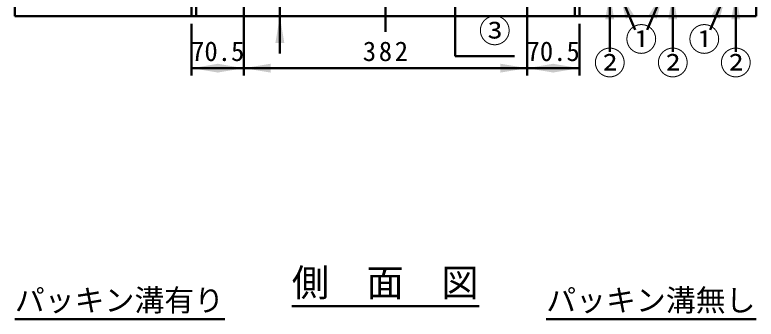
# Model space of a CAD drawing. Units: millimetres, scale not verified. Extents: x 100 to 4105, y 100 to 2870.
# Drawn here: x 2014 to 3014, y 1609 to 2019 of the extents above; entities that cross this region are included whole.
import ezdxf
from ezdxf.enums import TextEntityAlignment as Align

# ---------------------------------------------------------------- set-up
doc = ezdxf.new("R2010")
doc.units = ezdxf.units.MM
doc.header["$LTSCALE"] = 5
doc.linetypes.add('USER2', pattern=[13.4, 10, -1.2, 1, -1.2])
doc.layers.add('V-nasSTD', color=7, linetype='Continuous', lineweight=35)
doc.styles.add('ＭＳ ゴシック', font='')
doc.styles.get('ＭＳ ゴシック').set_extended_font_data('MS Gothic')

msp = doc.modelspace()

# ---------------------------------------------------------------- hatches: boundary and pattern name
at = {"layer": 'V-nasSTD'}
for points in [[(2822.606, 2013.505), (2816.606, 2049.505), (2810.606, 2013.505)], [(2843.765, 2016.406), (2838.249, 2014.046), (2829.606, 2049.505), (2849.282, 2018.766)], [(2874.446, 2016.406), (2879.962, 2014.046), (2888.606, 2049.505), (2868.929, 2018.766)], [(2907.606, 2013.505), (2901.606, 2049.505), (2895.606, 2013.505)], [(2959.446, 2016.406), (2964.962, 2014.046), (2973.606, 2049.505), (2953.929, 2018.766)], [(2992.606, 2013.505), (2986.606, 2049.505), (2980.606, 2013.505)], [(2365.606, 1981.505), (2371.606, 2017.505), (2377.606, 1981.505)], [(2288.606, 1953.505), (2252.606, 1947.505), (2288.606, 1941.505)], [(2287.106, 1941.505), (2323.106, 1947.505), (2287.106, 1953.505)], [(2359.106, 1953.505), (2323.106, 1947.505), (2359.106, 1941.505)], [(2669.106, 1941.505), (2705.106, 1947.505), (2669.106, 1953.505)], [(2741.106, 1953.505), (2705.106, 1947.505), (2741.106, 1941.505)], [(2739.606, 1941.505), (2775.606, 1947.505), (2739.606, 1953.505)]]:
    msp.add_hatch(color=256, dxfattribs=at).paths.add_polyline_path(points)

# ---------------------------------------------------------------- linework, layer by layer
at = {"layer": 'V-nasSTD', "linetype": 'USER2', "lineweight": 50}
msp.add_line((2514.106, 2582.505), (2514.106, 1992.505), dxfattribs=at)
at = {"layer": 'V-nasSTD', "lineweight": 50}
for p, q in [((2014.106, 2557.505), (2014.106, 2017.505)), ((3014.106, 2557.505), (3014.106, 2017.505)), ((2608.098, 1963.505), (2608.098, 2513.505)), ((2252.606, 2312.505), (2252.606, 2017.505)), ((2258.606, 2312.505), (2258.606, 2017.505)), ((2769.606, 2312.505), (2769.606, 2017.505)), ((2775.606, 2312.505), (2775.606, 2017.505)), ((2371.606, 2017.505), (2371.606, 2054.005)), ((2816.606, 1969.555), (2816.606, 2049.505)), ((2829.606, 2049.505), (2851.042, 1999.398)), ((2888.606, 2049.505), (2867.169, 1999.398)), ((2901.606, 1969.555), (2901.606, 2049.505)), ((2973.606, 2049.505), (2952.169, 1999.398)), ((2986.606, 1969.555), (2986.606, 2049.505)), ((2323.106, 1937.505), (2323.106, 2034.505)), ((2705.106, 1937.505), (2705.106, 2034.505)), ((2014.106, 2017.505), (2252.606, 2017.505)), ((2252.606, 2017.505), (2258.606, 2017.505)), ((2252.606, 2017.505), (2258.606, 2017.505)), ((2258.606, 2017.505), (2769.606, 2017.505)), ((2371.606, 1967.505), (2371.606, 2017.505)), ((2775.606, 2017.505), (2769.606, 2017.505)), ((2775.606, 2017.505), (2769.606, 2017.505)), ((2775.606, 2017.505), (2769.606, 2017.505)), ((2775.606, 2017.505), (2769.606, 2017.505)), ((2775.606, 2017.505), (2769.606, 2017.505)), ((2775.606, 2017.505), (2769.606, 2017.505)), ((2775.606, 2017.505), (2769.606, 2017.505)), ((2775.606, 2017.505), (2769.606, 2017.505)), ((2775.606, 2017.505), (3014.106, 2017.505)), ((2252.606, 1937.505), (2252.606, 2007.505)), ((2775.606, 1937.505), (2775.606, 2007.505)), ((2608.098, 1963.505), (2688.098, 1963.505)), ((2252.606, 1947.505), (2323.106, 1947.505)), ((2323.106, 1947.505), (2705.106, 1947.505)), ((2705.106, 1947.505), (2775.606, 1947.505)), ((2387.702, 1626.244), (2640.509, 1626.244)), ((2014.106, 1608.917), (2297.313, 1608.917)), ((2730.898, 1608.917), (3014.106, 1608.917))]:
    msp.add_line(p, q, dxfattribs=at)

# ---------------------------------------------------------------- texts
at = {"layer": 'V-nasSTD', "style": 'ＭＳ ゴシック'}
for s, height, p in [('③', 31.67, (2639.898, 2013.705)), ('①', 31.67, (2837.506, 2002.149)), ('①', 31.67, (2922.506, 2002.149)), ('70.5', 26.39, (2251.856, 1983.505)), ('70.5', 26.39, (2704.356, 1983.505)), ('②', 31.67, (2795.042, 1970.405)), ('②', 31.67, (2880.042, 1970.405)), ('②', 31.67, (2965.042, 1970.405)), ('側\u3000面\u3000図', 36.95, (2387.702, 1676.644)), ('パッキン溝有り', 29.56, (2014.106, 1649.237)), ('パッキン溝無し', 29.56, (2730.898, 1649.237))]:
    msp.add_text(s, height=height, dxfattribs=at).set_placement(p, align=Align.TOP_LEFT)
at = {"layer": 'V-nasSTD', "insert": (2483.506, 1983.505), "char_height": 26.39, "attachment_point": 1, "style": 'ＭＳ ゴシック'}
msp.add_mtext('\\T1.2;382', dxfattribs=at)

doc.saveas('drawing.dxf')
